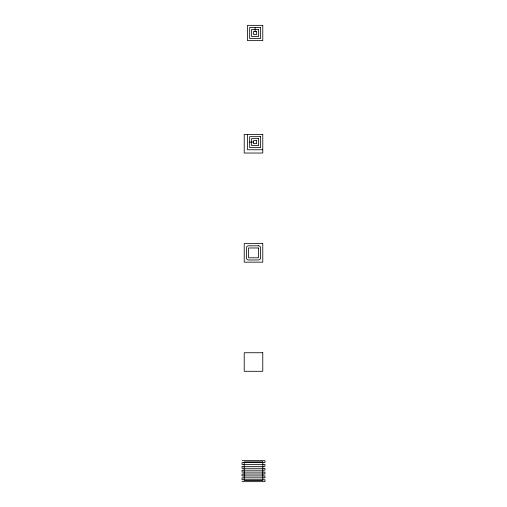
<?xml version="1.0" encoding="UTF-8"?>
<svg xmlns="http://www.w3.org/2000/svg" width="507" height="507" viewBox="0 0 507 507"><rect width="100%" height="100%" fill="white"/><g stroke="black" fill="none" stroke-linecap="round" stroke-linejoin="round"><path stroke-width="0.76" d="M249.678 142.118L253.608 142.118M262.778 149.755L247.498 149.755L247.498 134.482M242.042 460.641L264.958 460.641L264.958 462.555L242.042 462.555L242.042 464.463L264.958 464.463L264.958 466.37L242.042 466.37L242.042 468.284L264.958 468.284L264.958 470.192L242.042 470.192L242.042 472.099L264.958 472.099L264.958 474.013L242.042 474.013L242.042 475.921L264.958 475.921L264.958 477.828L242.042 477.828L242.042 479.742L264.958 479.742L264.958 481.65L242.042 481.65M255.135 27.53L255.135 31.459M262.778 25.35L247.498 25.35L247.498 40.63L262.778 40.63L262.778 25.35M260.592 27.53L249.678 27.53L249.678 38.443L260.592 38.443L260.592 27.53M258.627 29.495L251.643 29.495L251.643 36.479L258.627 36.479L258.627 29.495M256.662 31.459L253.608 31.459L253.608 34.514L256.662 34.514L256.662 31.459M262.778 134.482L244.222 134.482L244.222 153.032L262.778 153.032L262.778 134.482M260.592 136.662L249.678 136.662L249.678 147.575L260.592 147.575L260.592 136.662M258.627 138.626L251.643 138.626L251.643 145.61L258.627 145.61L258.627 138.626M256.662 140.591L253.608 140.591L253.608 143.646L256.662 143.646L256.662 140.591M262.778 243.607L244.222 243.607L244.222 262.163L262.778 262.163L262.778 243.607M258.412 245.794L248.588 245.794A2.18 2.18 0 0 0 246.408 247.974L246.408 257.797A2.18 2.18 0 0 0 248.588 259.977L258.412 259.977A2.18 2.18 0 0 0 260.592 257.797L260.592 247.974A2.18 2.18 0 0 0 258.412 245.794M258.412 247.974L248.588 247.974L248.588 257.797L258.412 257.797L258.412 247.974M262.778 352.739L244.222 352.739L244.222 371.295L262.778 371.295L262.778 352.739M262.778 461.871L244.222 461.871L244.222 480.421L262.778 480.421L262.778 461.871"/></g></svg>
